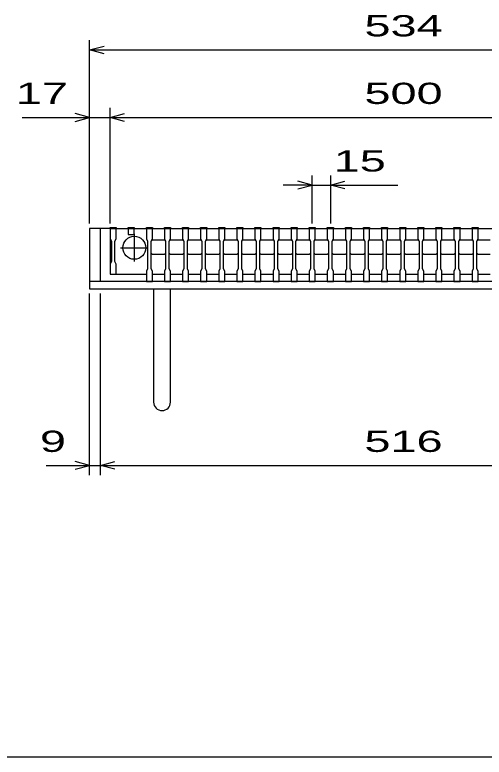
# Model space of a CAD drawing. Units: millimetres, scale not verified. Extents: x -1456 to 1389, y -1026 to 839.
# Drawn here: x -1062 to -673, y -921 to -306 of the extents above; entities that cross this region are included whole.
import ezdxf
from ezdxf.enums import TextEntityAlignment as Align

# ---------------------------------------------------------------- set-up
doc = ezdxf.new("R2010")
doc.units = ezdxf.units.MM
doc.header["$LTSCALE"] = 8
for name, color, linetype, lineweight in [('0_2', 150, 'Continuous', 25), ('16', 3, 'Continuous', 25), ('19', 6, 'Continuous', 25), ('22', 4, 'Continuous', 25)]:
    doc.layers.add(name, color=color, linetype=linetype, lineweight=lineweight)
doc.styles.add('ベクトル', font='')
doc.styles.get('ベクトル').set_extended_font_data('ベクトル')

msp = doc.modelspace()

# ---------------------------------------------------------------- linework, layer by layer
at = {"layer": '0_2'}
msp.add_line((1388.8, -921.2), (-1379.2, -921.2), dxfattribs=at)
at = {"layer": '16'}
for p, q in [((-983, -483), (-983, -482.3)), ((-983, -482.3), (-978, -482.3)), ((-983, -483), (-983, -491.5)), ((-978, -483), (-983, -483)), ((-983, -483), (-983, -521)), ((-983, -483), (-483, -483)), ((-979, -483), (-954, -483)), ((-978, -482.3), (-978, -483)), ((-978, -491.5), (-978, -483)), ((-968, -483), (-968, -482.3)), ((-968, -482.3), (-963, -482.3)), ((-968, -483), (-968, -488)), ((-963, -483), (-968, -483)), ((-963, -482.3), (-963, -483)), ((-963, -488), (-963, -483)), ((-953, -483), (-953, -482.3)), ((-953, -482.3), (-948, -482.3)), ((-953, -483), (-953, -491.5)), ((-948, -483), (-953, -483)), ((-948, -482.3), (-948, -483)), ((-948, -491.5), (-948, -483)), ((-938, -483), (-938, -482.3)), ((-938, -482.3), (-933, -482.3)), ((-938, -483), (-938, -491.5)), ((-933, -483), (-938, -483)), ((-933, -482.3), (-933, -483)), ((-933, -491.5), (-933, -483)), ((-923, -483), (-923, -482.3)), ((-923, -482.3), (-918, -482.3)), ((-923, -483), (-923, -491.5)), ((-918, -483), (-923, -483)), ((-918, -482.3), (-918, -483)), ((-918, -491.5), (-918, -483)), ((-908, -483), (-908, -482.3)), ((-908, -482.3), (-903, -482.3)), ((-908, -483), (-908, -491.5)), ((-903, -483), (-908, -483)), ((-903, -482.3), (-903, -483)), ((-903, -491.5), (-903, -483)), ((-893, -483), (-893, -482.3)), ((-893, -482.3), (-888, -482.3)), ((-893, -483), (-893, -491.5)), ((-888, -483), (-893, -483)), ((-888, -482.3), (-888, -483)), ((-888, -491.5), (-888, -483)), ((-878, -483), (-878, -482.3)), ((-878, -482.3), (-873, -482.3)), ((-878, -483), (-878, -491.5)), ((-873, -483), (-878, -483)), ((-873, -482.3), (-873, -483)), ((-873, -491.5), (-873, -483)), ((-863, -483), (-863, -482.3)), ((-863, -482.3), (-858, -482.3)), ((-863, -483), (-863, -491.5)), ((-858, -483), (-863, -483)), ((-858, -482.3), (-858, -483)), ((-858, -491.5), (-858, -483)), ((-848, -483), (-848, -482.3)), ((-848, -482.3), (-843, -482.3)), ((-848, -483), (-848, -491.5)), ((-843, -483), (-848, -483)), ((-843, -482.3), (-843, -483)), ((-843, -491.5), (-843, -483)), ((-833, -483), (-833, -482.3)), ((-833, -482.3), (-828, -482.3)), ((-833, -483), (-833, -491.5)), ((-828, -483), (-833, -483)), ((-828, -482.3), (-828, -483)), ((-828, -491.5), (-828, -483)), ((-818, -483), (-818, -482.3)), ((-818, -482.3), (-813, -482.3)), ((-818, -483), (-818, -491.5)), ((-813, -483), (-818, -483)), ((-813, -482.3), (-813, -483)), ((-813, -491.5), (-813, -483)), ((-803, -483), (-803, -482.3)), ((-803, -482.3), (-798, -482.3)), ((-803, -483), (-803, -491.5)), ((-798, -483), (-803, -483)), ((-798, -482.3), (-798, -483)), ((-798, -491.5), (-798, -483)), ((-788, -483), (-788, -482.3)), ((-788, -482.3), (-783, -482.3)), ((-788, -483), (-788, -491.5)), ((-783, -483), (-788, -483)), ((-783, -482.3), (-783, -483)), ((-783, -491.5), (-783, -483)), ((-773, -483), (-773, -482.3)), ((-773, -482.3), (-768, -482.3)), ((-773, -483), (-773, -491.5)), ((-768, -483), (-773, -483)), ((-768, -482.3), (-768, -483)), ((-768, -491.5), (-768, -483)), ((-758, -483), (-758, -482.3)), ((-758, -482.3), (-753, -482.3)), ((-758, -483), (-758, -491.5)), ((-753, -483), (-758, -483)), ((-753, -482.3), (-753, -483)), ((-753, -491.5), (-753, -483)), ((-743, -483), (-743, -482.3)), ((-743, -482.3), (-738, -482.3)), ((-743, -483), (-743, -491.5)), ((-738, -483), (-743, -483)), ((-738, -482.3), (-738, -483)), ((-738, -491.5), (-738, -483)), ((-728, -483), (-728, -482.3)), ((-728, -482.3), (-723, -482.3)), ((-728, -483), (-728, -491.5)), ((-723, -483), (-728, -483)), ((-723, -482.3), (-723, -483)), ((-723, -491.5), (-723, -483)), ((-713, -483), (-713, -482.3)), ((-713, -482.3), (-708, -482.3)), ((-713, -483), (-713, -491.5)), ((-708, -483), (-713, -483)), ((-708, -482.3), (-708, -483)), ((-708, -491.5), (-708, -483)), ((-698, -483), (-698, -482.3)), ((-698, -482.3), (-693, -482.3)), ((-698, -483), (-698, -491.5)), ((-693, -483), (-698, -483)), ((-693, -482.3), (-693, -483)), ((-693, -491.5), (-693, -483)), ((-683, -483), (-683, -482.3)), ((-683, -482.3), (-678, -482.3)), ((-683, -483), (-683, -491.5)), ((-678, -483), (-683, -483)), ((-678, -482.3), (-678, -483)), ((-678, -491.5), (-678, -483)), ((-983, -491.5), (-982, -493.5)), ((-979, -493.5), (-978, -491.5)), ((-968, -488), (-963, -488)), ((-963, -487.5), (-963, -510.5)), ((-953, -491.5), (-952, -493.5)), ((-949, -493.5), (-948, -491.5)), ((-938, -491.5), (-937, -493.5)), ((-934, -493.5), (-933, -491.5)), ((-923, -491.5), (-922, -493.5)), ((-919, -493.5), (-918, -491.5)), ((-908, -491.5), (-907, -493.5)), ((-904, -493.5), (-903, -491.5)), ((-893, -491.5), (-892, -493.5)), ((-889, -493.5), (-888, -491.5)), ((-878, -491.5), (-877, -493.5)), ((-874, -493.5), (-873, -491.5)), ((-863, -491.5), (-862, -493.5)), ((-859, -493.5), (-858, -491.5)), ((-848, -491.5), (-847, -493.5)), ((-844, -493.5), (-843, -491.5)), ((-833, -491.5), (-832, -493.5)), ((-829, -493.5), (-828, -491.5)), ((-818, -491.5), (-817, -493.5)), ((-814, -493.5), (-813, -491.5)), ((-803, -491.5), (-802, -493.5)), ((-799, -493.5), (-798, -491.5)), ((-788, -491.5), (-787, -493.5)), ((-784, -493.5), (-783, -491.5)), ((-773, -491.5), (-772, -493.5)), ((-769, -493.5), (-768, -491.5)), ((-758, -491.5), (-757, -493.5)), ((-754, -493.5), (-753, -491.5)), ((-743, -491.5), (-742, -493.5)), ((-739, -493.5), (-738, -491.5)), ((-728, -491.5), (-727, -493.5)), ((-724, -493.5), (-723, -491.5)), ((-713, -491.5), (-712, -493.5)), ((-709, -493.5), (-708, -491.5)), ((-698, -491.5), (-697, -493.5)), ((-694, -493.5), (-693, -491.5)), ((-683, -491.5), (-682, -493.5)), ((-679, -493.5), (-678, -491.5)), ((-982, -493.5), (-982, -510.5)), ((-979, -510.5), (-979, -493.5)), ((-952, -493.5), (-952, -516.5)), ((-949, -493.5), (-948, -492.5)), ((-949, -516.5), (-949, -493.5)), ((-948, -492.5), (-938, -492.5)), ((-938, -492.5), (-937, -493.5)), ((-937, -493.5), (-937, -516.5)), ((-934, -493.5), (-933, -492.5)), ((-934, -516.5), (-934, -493.5)), ((-933, -492.5), (-923, -492.5)), ((-923, -492.5), (-922, -493.5)), ((-922, -493.5), (-922, -516.5)), ((-919, -493.5), (-918, -492.5)), ((-919, -516.5), (-919, -493.5)), ((-918, -492.5), (-908, -492.5)), ((-908, -492.5), (-907, -493.5)), ((-907, -493.5), (-907, -516.5)), ((-904, -493.5), (-903, -492.5)), ((-904, -516.5), (-904, -493.5)), ((-903, -492.5), (-893, -492.5)), ((-893, -492.5), (-892, -493.5)), ((-892, -493.5), (-892, -516.5)), ((-889, -493.5), (-888, -492.5)), ((-889, -516.5), (-889, -493.5)), ((-888, -492.5), (-878, -492.5)), ((-878, -492.5), (-877, -493.5)), ((-877, -493.5), (-877, -516.5)), ((-874, -493.5), (-873, -492.5)), ((-874, -516.5), (-874, -493.5)), ((-873, -492.5), (-863, -492.5)), ((-863, -492.5), (-862, -493.5)), ((-862, -493.5), (-862, -516.5)), ((-859, -493.5), (-858, -492.5)), ((-859, -516.5), (-859, -493.5)), ((-858, -492.5), (-848, -492.5)), ((-848, -492.5), (-847, -493.5)), ((-847, -493.5), (-847, -516.5)), ((-844, -493.5), (-843, -492.5)), ((-844, -516.5), (-844, -493.5)), ((-843, -492.5), (-833, -492.5)), ((-833, -492.5), (-832, -493.5)), ((-832, -493.5), (-832, -516.5)), ((-829, -493.5), (-828, -492.5)), ((-829, -516.5), (-829, -493.5)), ((-828, -492.5), (-818, -492.5)), ((-818, -492.5), (-817, -493.5)), ((-817, -493.5), (-817, -516.5)), ((-814, -493.5), (-813, -492.5)), ((-814, -516.5), (-814, -493.5)), ((-813, -492.5), (-803, -492.5)), ((-803, -492.5), (-802, -493.5)), ((-802, -493.5), (-802, -516.5)), ((-799, -493.5), (-798, -492.5)), ((-799, -516.5), (-799, -493.5)), ((-798, -492.5), (-788, -492.5)), ((-788, -492.5), (-787, -493.5)), ((-787, -493.5), (-787, -516.5)), ((-784, -493.5), (-783, -492.5)), ((-784, -516.5), (-784, -493.5)), ((-783, -492.5), (-773, -492.5)), ((-773, -492.5), (-772, -493.5)), ((-772, -493.5), (-772, -516.5)), ((-769, -493.5), (-768, -492.5)), ((-769, -516.5), (-769, -493.5)), ((-768, -492.5), (-758, -492.5)), ((-758, -492.5), (-757, -493.5)), ((-757, -493.5), (-757, -516.5)), ((-754, -493.5), (-753, -492.5)), ((-754, -516.5), (-754, -493.5)), ((-753, -492.5), (-743, -492.5)), ((-743, -492.5), (-742, -493.5)), ((-742, -493.5), (-742, -516.5)), ((-739, -493.5), (-738, -492.5)), ((-739, -516.5), (-739, -493.5)), ((-738, -492.5), (-728, -492.5)), ((-728, -492.5), (-727, -493.5)), ((-727, -493.5), (-727, -516.5)), ((-724, -493.5), (-723, -492.5)), ((-724, -516.5), (-724, -493.5)), ((-723, -492.5), (-713, -492.5)), ((-713, -492.5), (-712, -493.5)), ((-712, -493.5), (-712, -516.5)), ((-709, -493.5), (-708, -492.5)), ((-709, -516.5), (-709, -493.5)), ((-708, -492.5), (-698, -492.5)), ((-698, -492.5), (-697, -493.5)), ((-697, -493.5), (-697, -516.5)), ((-694, -493.5), (-693, -492.5)), ((-694, -516.5), (-694, -493.5)), ((-693, -492.5), (-683, -492.5)), ((-683, -492.5), (-682, -493.5)), ((-682, -493.5), (-682, -516.5)), ((-679, -493.5), (-678, -492.5)), ((-679, -516.5), (-679, -493.5)), ((-678, -492.5), (-668, -492.5)), ((-974.5, -499), (-951.5, -499)), ((-948, -504.5), (-949, -503.5)), ((-938, -504.5), (-948, -504.5)), ((-937, -503.5), (-938, -504.5)), ((-933, -504.5), (-934, -503.5)), ((-923, -504.5), (-933, -504.5)), ((-922, -503.5), (-923, -504.5)), ((-918, -504.5), (-919, -503.5)), ((-908, -504.5), (-918, -504.5)), ((-907, -503.5), (-908, -504.5)), ((-903, -504.5), (-904, -503.5)), ((-893, -504.5), (-903, -504.5)), ((-892, -503.5), (-893, -504.5)), ((-888, -504.5), (-889, -503.5)), ((-878, -504.5), (-888, -504.5)), ((-877, -503.5), (-878, -504.5)), ((-873, -504.5), (-874, -503.5)), ((-863, -504.5), (-873, -504.5)), ((-862, -503.5), (-863, -504.5)), ((-858, -504.5), (-859, -503.5)), ((-848, -504.5), (-858, -504.5)), ((-847, -503.5), (-848, -504.5)), ((-843, -504.5), (-844, -503.5)), ((-833, -504.5), (-843, -504.5)), ((-832, -503.5), (-833, -504.5)), ((-828, -504.5), (-829, -503.5)), ((-818, -504.5), (-828, -504.5)), ((-817, -503.5), (-818, -504.5)), ((-813, -504.5), (-814, -503.5)), ((-803, -504.5), (-813, -504.5)), ((-802, -503.5), (-803, -504.5)), ((-798, -504.5), (-799, -503.5)), ((-788, -504.5), (-798, -504.5)), ((-787, -503.5), (-788, -504.5)), ((-783, -504.5), (-784, -503.5)), ((-773, -504.5), (-783, -504.5)), ((-772, -503.5), (-773, -504.5)), ((-768, -504.5), (-769, -503.5)), ((-758, -504.5), (-768, -504.5)), ((-757, -503.5), (-758, -504.5)), ((-753, -504.5), (-754, -503.5)), ((-743, -504.5), (-753, -504.5)), ((-742, -503.5), (-743, -504.5)), ((-738, -504.5), (-739, -503.5)), ((-728, -504.5), (-738, -504.5)), ((-727, -503.5), (-728, -504.5)), ((-723, -504.5), (-724, -503.5)), ((-713, -504.5), (-723, -504.5)), ((-712, -503.5), (-713, -504.5)), ((-708, -504.5), (-709, -503.5)), ((-698, -504.5), (-708, -504.5)), ((-697, -503.5), (-698, -504.5)), ((-693, -504.5), (-694, -503.5)), ((-683, -504.5), (-693, -504.5)), ((-682, -503.5), (-683, -504.5)), ((-678, -504.5), (-679, -503.5)), ((-668, -504.5), (-678, -504.5)), ((-982, -510.5), (-983, -512.5)), ((-978, -512.5), (-979, -510.5)), ((-983, -512.5), (-983, -521)), ((-978, -521), (-978, -512.5)), ((-952, -516.5), (-953, -518.5)), ((-948, -518.5), (-949, -516.5)), ((-937, -516.5), (-938, -518.5)), ((-933, -518.5), (-934, -516.5)), ((-922, -516.5), (-923, -518.5)), ((-918, -518.5), (-919, -516.5)), ((-907, -516.5), (-908, -518.5)), ((-903, -518.5), (-904, -516.5)), ((-892, -516.5), (-893, -518.5)), ((-888, -518.5), (-889, -516.5)), ((-877, -516.5), (-878, -518.5)), ((-873, -518.5), (-874, -516.5)), ((-862, -516.5), (-863, -518.5)), ((-858, -518.5), (-859, -516.5)), ((-847, -516.5), (-848, -518.5)), ((-843, -518.5), (-844, -516.5)), ((-832, -516.5), (-833, -518.5)), ((-828, -518.5), (-829, -516.5)), ((-817, -516.5), (-818, -518.5)), ((-813, -518.5), (-814, -516.5)), ((-802, -516.5), (-803, -518.5)), ((-798, -518.5), (-799, -516.5)), ((-787, -516.5), (-788, -518.5)), ((-783, -518.5), (-784, -516.5)), ((-772, -516.5), (-773, -518.5)), ((-768, -518.5), (-769, -516.5)), ((-757, -516.5), (-758, -518.5)), ((-753, -518.5), (-754, -516.5)), ((-742, -516.5), (-743, -518.5)), ((-738, -518.5), (-739, -516.5)), ((-727, -516.5), (-728, -518.5)), ((-723, -518.5), (-724, -516.5)), ((-712, -516.5), (-713, -518.5)), ((-708, -518.5), (-709, -516.5)), ((-697, -516.5), (-698, -518.5)), ((-693, -518.5), (-694, -516.5)), ((-682, -516.5), (-683, -518.5)), ((-678, -518.5), (-679, -516.5)), ((-983, -521), (-978, -521)), ((-978, -521), (-953, -521)), ((-953, -518.5), (-953, -527)), ((-948, -527), (-948, -518.5)), ((-948, -521), (-938, -521)), ((-938, -518.5), (-938, -527)), ((-933, -527), (-933, -518.5)), ((-933, -521), (-923, -521)), ((-923, -518.5), (-923, -527)), ((-918, -527), (-918, -518.5)), ((-918, -521), (-908, -521)), ((-908, -518.5), (-908, -527)), ((-903, -527), (-903, -518.5)), ((-903, -521), (-893, -521)), ((-893, -518.5), (-893, -527)), ((-888, -527), (-888, -518.5)), ((-888, -521), (-878, -521)), ((-878, -518.5), (-878, -527)), ((-873, -527), (-873, -518.5)), ((-873, -521), (-863, -521)), ((-863, -518.5), (-863, -527)), ((-858, -527), (-858, -518.5)), ((-858, -521), (-848, -521)), ((-848, -518.5), (-848, -527)), ((-843, -527), (-843, -518.5)), ((-843, -521), (-833, -521)), ((-833, -518.5), (-833, -527)), ((-828, -527), (-828, -518.5)), ((-828, -521), (-818, -521)), ((-818, -518.5), (-818, -527)), ((-813, -527), (-813, -518.5)), ((-813, -521), (-803, -521)), ((-803, -518.5), (-803, -527)), ((-798, -527), (-798, -518.5)), ((-798, -521), (-788, -521)), ((-788, -518.5), (-788, -527)), ((-783, -527), (-783, -518.5)), ((-783, -521), (-773, -521)), ((-773, -518.5), (-773, -527)), ((-768, -527), (-768, -518.5)), ((-768, -521), (-758, -521)), ((-758, -518.5), (-758, -527)), ((-753, -527), (-753, -518.5)), ((-753, -521), (-743, -521)), ((-743, -518.5), (-743, -527)), ((-738, -527), (-738, -518.5)), ((-738, -521), (-728, -521)), ((-728, -518.5), (-728, -527)), ((-723, -527), (-723, -518.5)), ((-723, -521), (-713, -521)), ((-713, -518.5), (-713, -527)), ((-708, -527), (-708, -518.5)), ((-708, -521), (-698, -521)), ((-698, -518.5), (-698, -527)), ((-693, -527), (-693, -518.5)), ((-693, -521), (-683, -521)), ((-683, -518.5), (-683, -527)), ((-678, -527), (-678, -518.5)), ((-678, -521), (-668, -521)), ((-953, -527), (-948, -527)), ((-938, -527), (-933, -527)), ((-923, -527), (-918, -527)), ((-908, -527), (-903, -527)), ((-893, -527), (-888, -527)), ((-878, -527), (-873, -527)), ((-863, -527), (-858, -527)), ((-848, -527), (-843, -527)), ((-833, -527), (-828, -527)), ((-818, -527), (-813, -527)), ((-803, -527), (-798, -527)), ((-788, -527), (-783, -527)), ((-773, -527), (-768, -527)), ((-758, -527), (-753, -527)), ((-743, -527), (-738, -527)), ((-728, -527), (-723, -527)), ((-713, -527), (-708, -527)), ((-698, -527), (-693, -527)), ((-683, -527), (-678, -527))]:
    msp.add_line(p, q, dxfattribs=at)
msp.add_circle((-963, -499), 9.5, dxfattribs=at)
at = {"layer": '19'}
for p, q in [((-983, -483), (-1000, -483)), ((-1000, -483), (-1000, -533)), ((-991, -527), (-991, -483)), ((-991, -527), (-1000, -527)), ((-475, -527), (-991, -527)), ((-1000, -533), (-466, -533)), ((-947, -533), (-947, -627)), ((-933, -627), (-933, -533))]:
    msp.add_line(p, q, dxfattribs=at)
msp.add_arc((-940, -627), 7, 180, 0, dxfattribs=at)
at = {"layer": '22'}
for p, q in [((-1000, -479), (-1000, -327)), ((-1000, -335), (-988, -331.8)), ((-988, -338.2), (-1000, -335)), ((-1000, -335), (-466, -335)), ((-1000, -479), (-1000, -383)), ((-983, -479), (-983, -383)), ((-1056, -391), (-1000, -391)), ((-1000, -391), (-1012, -387.8)), ((-1012, -394.2), (-1000, -391)), ((-1000, -391), (-983, -391)), ((-983, -391), (-971, -387.8)), ((-983, -391), (-483, -391)), ((-971, -394.2), (-983, -391)), ((-815.5, -479), (-815.5, -439)), ((-800.5, -439), (-800.5, -479)), ((-815.5, -447), (-839.5, -447)), ((-815.5, -447), (-827.5, -443.8)), ((-827.5, -450.2), (-815.5, -447)), ((-815.5, -447), (-800.5, -447)), ((-800.5, -447), (-788.5, -443.8)), ((-788.5, -450.2), (-800.5, -447)), ((-800.5, -447), (-744.5, -447)), ((-1000, -687.4), (-1000, -537)), ((-991, -687.4), (-991, -537)), ((-1000, -679.4), (-1012, -676.2)), ((-991, -679.4), (-979, -676.2)), ((-1036, -679.4), (-1000, -679.4)), ((-1012, -682.6), (-1000, -679.4)), ((-1000, -679.4), (-991, -679.4)), ((-979, -682.6), (-991, -679.4)), ((-991, -679.4), (-475, -679.4))]:
    msp.add_line(p, q, dxfattribs=at)

# ---------------------------------------------------------------- texts
at = {"layer": '22', "color": 2, "style": 'ベクトル', "width": 1.65}
for s, p in [(' 534 ', (-783, -315)), (' 17 ', (-1072, -371)), (' 500 ', (-783, -371)), (' 15 ', (-808.5, -427)), (' 9 ', (-1052, -659.4)), (' 516 ', (-783, -659.4))]:
    msp.add_text(s, height=17.6, dxfattribs=at).set_placement(p, align=Align.MIDDLE_LEFT)

doc.saveas('drawing.dxf')
